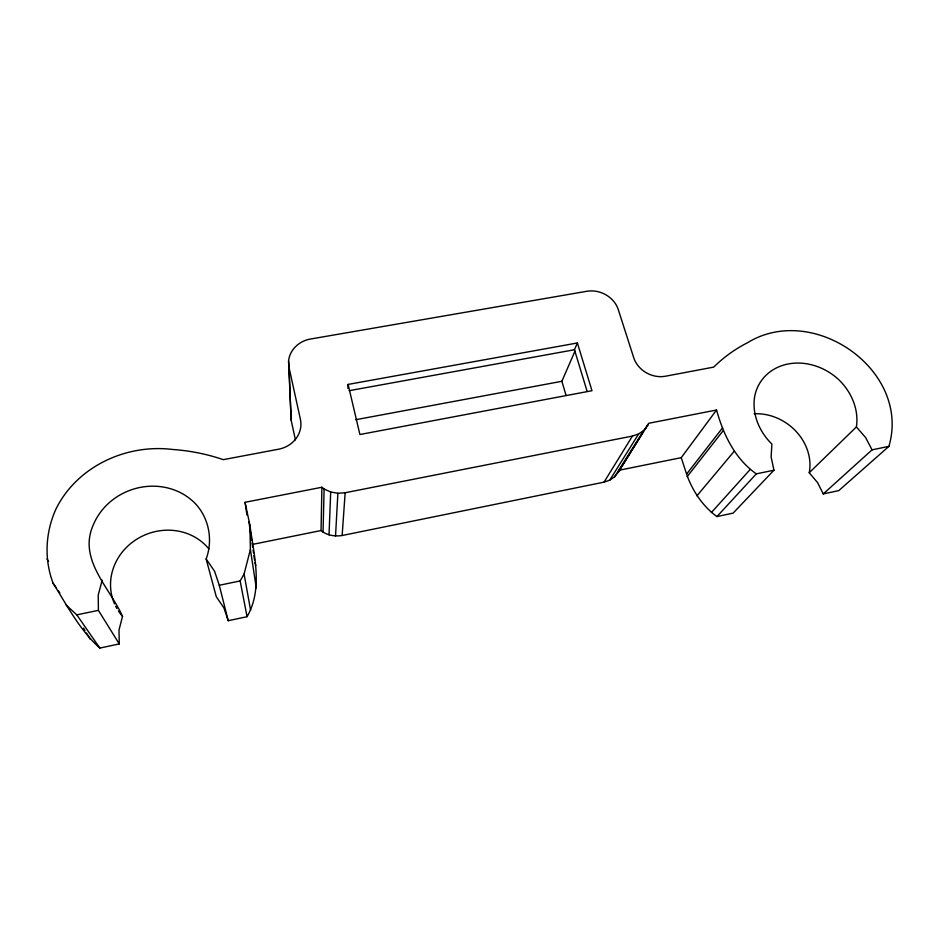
<?xml version="1.0" encoding="UTF-8"?>
<svg xmlns="http://www.w3.org/2000/svg" width="939" height="939" viewBox="0 0 939 939"><rect width="100%" height="100%" fill="white"/><g stroke="black" fill="none" stroke-linecap="round" stroke-linejoin="round"><path stroke-width="1.41" d="M295.409 439.851L291.149 420.179L288.578 361.104C289.564 349.754 299.283 340.963 310.187 339.085L587.051 291.243C599.986 289.153 613.918 296.783 618.202 309.342L633.696 357.618A25.94 22.63 27 0 0 665.516 376.21L713.699 367.114A180.042 154.137 39.9 0 1 747.585 342.688C813.479 302.229 911.194 370.424 888.916 446.354L872.061 449.851L865.641 437.597L856.403 426.928C859.068 409.169 851.204 391.516 838.421 379.379A54.086 46.187 35.2 0 0 754.827 395.648C751.482 413.547 759.146 431.635 771.905 444.088L771.13 456.988L773.947 470.204L756.318 473.855C735.026 458.96 723.312 434.464 716.551 410.003L648.72 423.289L618.179 472.352L614.54 476.836L609.728 480.181L604.047 482.141L342.148 535.5C334.859 536.685 326.807 535.406 321.044 530.547L321.913 487.259L245.044 502.306L246.934 515.006M323.039 532.167L324.108 489.019L321.913 487.259M245.044 502.306L249.868 524.913C253.87 554.949 263.296 588.565 247.063 616.7L228.224 620.714L223.916 607.862L216.287 596.735L206.157 558.998C212.965 540.535 209.28 519.103 196.051 504.396A60.906 55.847 -19.8 0 0 93.536 524.349C77.491 559.092 109.546 587.227 122.528 616.336L119.007 629.999L119.253 643.931L99.816 648.074C79.838 630.28 67.244 605.737 53.136 583.307C44.039 559.28 45.354 532.765 55.788 509.384C76.822 466.472 126.108 443.701 172.67 449.476A203.951 189.068 -29.4 0 1 223.282 459.652L278.554 449.218A27.747 25.353 -2.9 0 0 300.386 419.181L289.036 367.454L288.578 361.104M329.026 534.866L330.692 491.989L324.108 489.019M335.54 536.005L337.876 493.268L345.153 492.74L632.428 436.072L638.626 433.971L643.861 430.391L647.793 425.555M347.864 388.335L348.111 384.415L577.391 342.97L591.981 390.706L359.907 434.522L348.111 384.415M342.148 535.5L345.153 492.74M290.726 414.31L291.489 410.848M247.063 616.7L240.138 580.948L244.081 574.022L250.396 549.55L249.868 524.913M102.198 580.114L98.219 595.08L98.407 610.362L119.253 643.931M618.179 472.352L643.262 431.94M587.157 391.469L574.457 349.742L577.391 342.97M566.029 395.284L561.874 381.293L574.997 351.069M604.047 482.141L632.428 436.072M609.728 480.181L638.626 433.971M614.54 476.836L643.861 430.391M644.823 429.463L647.945 424.522M619.047 470.251L681.245 457.669L716.551 410.003M773.947 470.204L733.113 513.128L716.95 516.567C702.63 506.274 692.348 490.592 686.585 474.113L722.596 427.797M687.16 476.672L723.241 430.567M696.926 495.827L734.157 451.319M711.375 512.565L750.167 469.488M716.95 516.567L756.318 473.855M888.916 446.354L838.785 490.604L823.28 493.914L817.564 482.599L809.242 472.74L856.403 426.928M823.28 493.914L872.061 449.851M66.164 605.056L76.798 614.845L98.407 610.362M206.157 558.998L214.55 571.205L219.28 585.279L240.138 580.948M252.779 544.35L321.044 530.547M355.787 419.71L561.874 381.293M349.132 390.694L574.457 349.742M330.692 491.989L337.876 493.268M53.136 583.307L56.493 588.119M58.171 590.525L59.85 592.932M76.798 614.845L99.816 648.074M46.95 558.928L48.546 561.311M83.512 628.062L84.991 630.527M86.482 633.003L90.191 639.189M681.245 457.669L686.585 474.113M254.939 562.672L255.772 565.372M219.28 585.279L228.224 620.714M244.081 574.022L250.619 610.35M250.396 549.55L256.288 587.943M248.952 521.967L249.774 527.589M250.197 530.394L250.807 534.608M251.218 537.413L251.64 540.218M252.051 543.024L252.661 547.237M253.084 550.043L253.495 552.848M253.906 555.653L254.528 559.867M289.036 367.454L291.149 420.179M122.528 616.336A55.096 51.035 -22.9 0 1 118.384 610.949M116.952 608.636A55.096 51.035 -22.9 0 1 115.661 606.254M114.511 603.836A55.096 51.035 -22.9 0 1 138.432 538.2A55.096 51.035 -22.9 0 1 208.916 548.963M754.134 413.794A49.356 43.041 36.3 0 1 809.242 472.74"/></g></svg>
